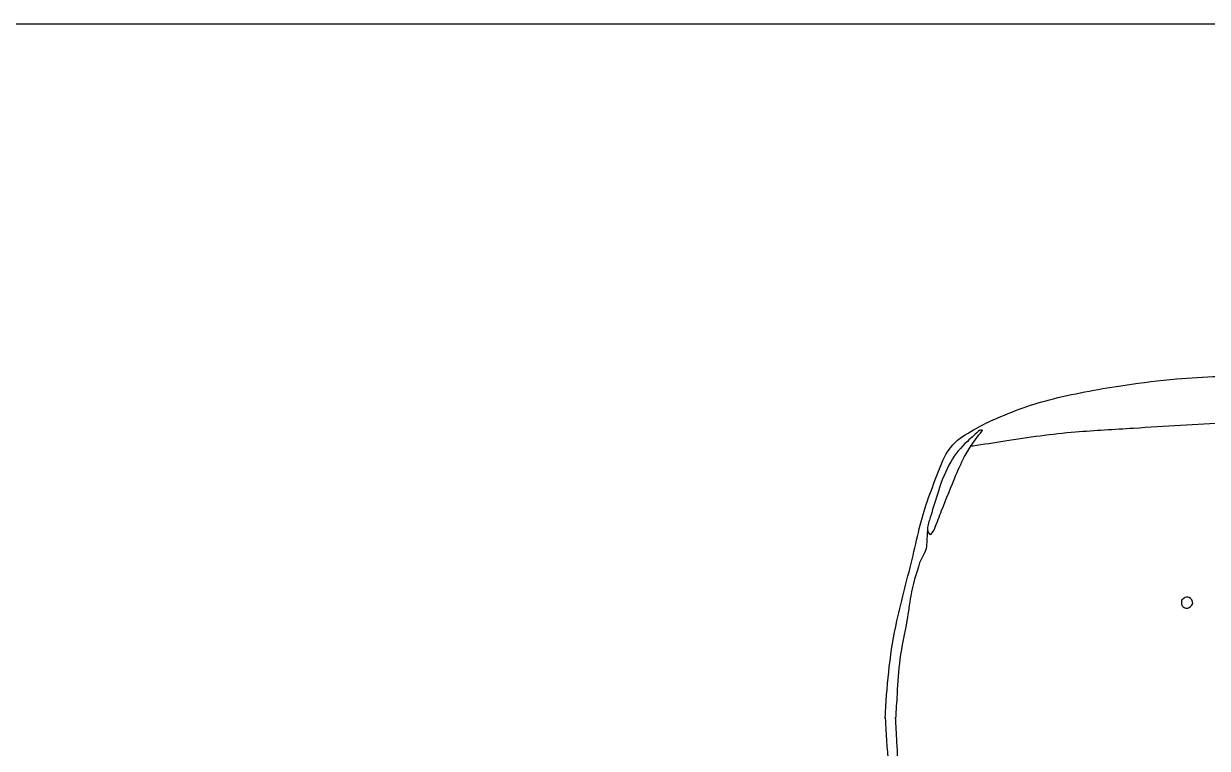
# Model space of a CAD drawing. Header units: millimetres. Extents: x 2646 to 50990, y 12226 to 40347.
# Drawn here: x 38815 to 41275, y 17131 to 18637 of the extents above; entities that cross this region are included whole.
import ezdxf

# ---------------------------------------------------------------- set-up
doc = ezdxf.new("R2010")
doc.units = ezdxf.units.MM
doc.layers.add('www.cad-blocks.net', color=7, linetype='Continuous')

# ---------------------------------------------------------------- blocks, each defined once
blk = doc.blocks.new('A$C5FE4234F')
for points, knots in [([(0, 0.8032), (0, 0.8073), (0.0001, 0.8115), (0.0001, 0.8157), (0.0011, 0.8795), (0.0037, 0.9436), (0.0153, 1.0066), (0.0238, 1.0527), (0.0337, 1.0983), (0.0425, 1.1442), (0.0466, 1.1654), (0.0505, 1.1866), (0.0546, 1.2078), (0.0622, 1.2469), (0.0756, 1.2846), (0.0882, 1.3227), (0.0945, 1.342), (0.1013, 1.361), (0.1148, 1.3773), (0.1266, 1.3917), (0.1414, 1.4009), (0.1566, 1.4104), (0.1697, 1.4186), (0.1826, 1.4265), (0.1965, 1.4333), (0.2366, 1.4527), (0.2769, 1.4702), (0.3195, 1.4825), (0.3683, 1.4966), (0.4173, 1.5081), (0.4671, 1.5175), (0.5023, 1.5241), (0.5374, 1.5307), (0.5729, 1.5353), (0.6016, 1.539), (0.6303, 1.5419), (0.6591, 1.5442), (0.7182, 1.549), (0.7773, 1.5541), (0.8366, 1.555), (0.8828, 1.5557), (0.9291, 1.5558), (0.9754, 1.5556), (1.0163, 1.5555), (1.0573, 1.555), (1.0983, 1.555), (1.104, 1.555), (1.1096, 1.555), (1.1153, 1.555)], [0, 0, 0, 0, 0.007683, 0.007683, 0.007683, 0.125649, 0.125649, 0.125649, 0.212062, 0.212062, 0.212062, 0.251911, 0.251911, 0.251911, 0.325662, 0.325662, 0.325662, 0.363112, 0.363112, 0.363112, 0.395949, 0.395949, 0.395949, 0.424294, 0.424294, 0.424294, 0.505873, 0.505873, 0.505873, 0.599338, 0.599338, 0.599338, 0.665442, 0.665442, 0.665442, 0.71881, 0.71881, 0.71881, 0.828307, 0.828307, 0.828307, 0.913794, 0.913794, 0.913794, 0.989522, 0.989522, 0.989522, 1, 1, 1, 1]), ([(0.8901, 1.4446), (0.8869, 1.4476), (0.8837, 1.4506), (0.8804, 1.4536), (0.875, 1.4586), (0.8662, 1.4582), (0.8588, 1.4584), (0.8421, 1.4589), (0.8252, 1.4595), (0.8085, 1.4584), (0.7665, 1.4556), (0.7245, 1.4531), (0.6827, 1.4488), (0.6179, 1.4421), (0.5532, 1.4353), (0.4885, 1.4284), (0.4485, 1.4241), (0.4085, 1.4199), (0.3686, 1.4151), (0.3195, 1.4092), (0.271, 1.3992), (0.2224, 1.3899), (0.2004, 1.3857), (0.1786, 1.3804), (0.1565, 1.3767), (0.155, 1.3764), (0.1535, 1.3762), (0.1521, 1.3759)], [0, 0, 0, 0, 0.017744, 0.017744, 0.017744, 0.047302, 0.047302, 0.047302, 0.114618, 0.114618, 0.114618, 0.283398, 0.283398, 0.283398, 0.544479, 0.544479, 0.544479, 0.705728, 0.705728, 0.705728, 0.904157, 0.904157, 0.904157, 0.994065, 0.994065, 0.994065, 1, 1, 1, 1]), ([(0.1694, 1.4106), (0.1612, 1.4024), (0.153, 1.3941), (0.1447, 1.3859), (0.1319, 1.373), (0.1206, 1.3585), (0.1121, 1.342), (0.1019, 1.322), (0.0949, 1.3012), (0.0891, 1.2798), (0.0844, 1.2626), (0.08, 1.2454), (0.0756, 1.228), (0.0735, 1.2198), (0.0714, 1.2115), (0.07, 1.2033), (0.0692, 1.1986), (0.0723, 1.1929), (0.0748, 1.1897), (0.0776, 1.1861), (0.0833, 1.1973), (0.0851, 1.2025), (0.0895, 1.215), (0.0935, 1.2275), (0.0978, 1.24), (0.1065, 1.265), (0.1152, 1.29), (0.1241, 1.3149), (0.1295, 1.3302), (0.1359, 1.345), (0.1431, 1.3596), (0.1481, 1.3695), (0.1539, 1.3789), (0.1598, 1.3883), (0.1633, 1.3938), (0.1673, 1.3989), (0.171, 1.4042), (0.1723, 1.4062), (0.1765, 1.411), (0.1742, 1.4106), (0.1723, 1.4104), (0.1704, 1.4101), (0.1686, 1.4098)], [0, 0, 0, 0, 0.070016, 0.070016, 0.070016, 0.179626, 0.179626, 0.179626, 0.312683, 0.312683, 0.312683, 0.420127, 0.420127, 0.420127, 0.470953, 0.470953, 0.470953, 0.499779, 0.499779, 0.499779, 0.532713, 0.532713, 0.532713, 0.612102, 0.612102, 0.612102, 0.771399, 0.771399, 0.771399, 0.868805, 0.868805, 0.868805, 0.935418, 0.935418, 0.935418, 0.974427, 0.974427, 0.974427, 0.988724, 0.988724, 0.988724, 1, 1, 1, 1]), ([(0.07, 1.2032), (0.0699, 1.1957), (0.0699, 1.1881), (0.0698, 1.1805), (0.0697, 1.175), (0.0699, 1.1695), (0.0698, 1.1641), (0.0695, 1.1517), (0.0601, 1.1412), (0.057, 1.1293), (0.0511, 1.1063), (0.0445, 1.0833), (0.0415, 1.0598), (0.0394, 1.0427), (0.0381, 1.0256), (0.036, 1.0085), (0.0327, 0.9814), (0.0273, 0.9545), (0.0251, 0.9271), (0.0231, 0.9031), (0.0227, 0.879), (0.0224, 0.8549), (0.0221, 0.8379), (0.0218, 0.821), (0.0216, 0.804)], [0, 0, 0, 0, 0.056134, 0.056134, 0.056134, 0.09687, 0.09687, 0.09687, 0.188484, 0.188484, 0.188484, 0.364702, 0.364702, 0.364702, 0.492155, 0.492155, 0.492155, 0.695378, 0.695378, 0.695378, 0.874288, 0.874288, 0.874288, 1, 1, 1, 1]), ([(0.6044, 1.0773), (0.6044, 1.0743), (0.6044, 1.0714), (0.6044, 1.0684), (0.6044, 1.0639), (0.6112, 1.0603), (0.6148, 1.0598), (0.6184, 1.0593), (0.6229, 1.0634), (0.6262, 1.0669), (0.6297, 1.0706), (0.6267, 1.0775), (0.6226, 1.0806), (0.6193, 1.0831), (0.6142, 1.0843), (0.6112, 1.0819), (0.6089, 1.0799), (0.6065, 1.078), (0.6041, 1.076)], [0, 0, 0, 0, 0.125842, 0.125842, 0.125842, 0.316995, 0.316995, 0.316995, 0.507127, 0.507127, 0.507127, 0.70765, 0.70765, 0.70765, 0.869959, 0.869959, 0.869959, 1, 1, 1, 1]), ([(0, 0.8053), (0.0004, 0.8012), (0.0008, 0.7971), (0.0012, 0.7929), (0.0074, 0.7294), (0.0152, 0.6656), (0.0319, 0.6039), (0.0441, 0.5587), (0.0577, 0.514), (0.0703, 0.469), (0.0761, 0.4482), (0.0816, 0.4274), (0.0875, 0.4066), (0.0982, 0.3682), (0.1147, 0.3318), (0.1303, 0.2948), (0.1383, 0.276), (0.1465, 0.2577), (0.1613, 0.2425), (0.1742, 0.2292), (0.1898, 0.2212), (0.2057, 0.213), (0.2194, 0.2059), (0.2329, 0.199), (0.2473, 0.1934), (0.2888, 0.1774), (0.3304, 0.1631), (0.3739, 0.1543), (0.4237, 0.1443), (0.4735, 0.1369), (0.5239, 0.1316), (0.5595, 0.1278), (0.5951, 0.1241), (0.6308, 0.1225), (0.6597, 0.1211), (0.6886, 0.1206), (0.7175, 0.1206), (0.7767, 0.1207), (0.8359, 0.1204), (0.8952, 0.1243), (0.9414, 0.1274), (0.9875, 0.1311), (1.0336, 0.135), (1.0744, 0.1386), (1.1152, 0.1424), (1.156, 0.1457), (1.1617, 0.1462), (1.1673, 0.1466), (1.173, 0.1471)], [0, 0, 0, 0, 0.007683, 0.007683, 0.007683, 0.125649, 0.125649, 0.125649, 0.212062, 0.212062, 0.212062, 0.251911, 0.251911, 0.251911, 0.325662, 0.325662, 0.325662, 0.363112, 0.363112, 0.363112, 0.395949, 0.395949, 0.395949, 0.424294, 0.424294, 0.424294, 0.505873, 0.505873, 0.505873, 0.599338, 0.599338, 0.599338, 0.665442, 0.665442, 0.665442, 0.718811, 0.718811, 0.718811, 0.828308, 0.828308, 0.828308, 0.913794, 0.913794, 0.913794, 0.989522, 0.989522, 0.989522, 1, 1, 1, 1]), ([(0.1024, 0.4124), (0.1018, 0.4199), (0.1011, 0.4274), (0.1004, 0.435), (0.0999, 0.4404), (0.0996, 0.4459), (0.099, 0.4514), (0.0978, 0.4637), (0.0875, 0.4733), (0.0835, 0.485), (0.0757, 0.5074), (0.0673, 0.5298), (0.0624, 0.553), (0.0588, 0.5698), (0.0562, 0.5868), (0.0527, 0.6036), (0.0472, 0.6304), (0.0396, 0.6568), (0.0352, 0.6839), (0.0312, 0.7077), (0.0289, 0.7317), (0.0265, 0.7557), (0.0249, 0.7725), (0.0233, 0.7894), (0.0216, 0.8063)], [0, 0, 0, 0, 0.056135, 0.056135, 0.056135, 0.096872, 0.096872, 0.096872, 0.188484, 0.188484, 0.188484, 0.364701, 0.364701, 0.364701, 0.492157, 0.492157, 0.492157, 0.695378, 0.695378, 0.695378, 0.874289, 0.874289, 0.874289, 1, 1, 1, 1])]:
    blk.add_open_spline(points, degree=3, knots=knots)
blk = doc.blocks.new('FORMAT')
at = {"layer": 'www.cad-blocks.net', "color": 155, "true_color": 0x546d8e}
blk.add_line((5773, 18637.1), (50990.4, 18637.1), dxfattribs=at)

msp = doc.modelspace()

# ---------------------------------------------------------------- block references
at = {"xscale": 1000, "yscale": 1000, "zscale": 1000, "rotation": 357.4181047083834}
msp.add_blockref('A$C5FE4234F', (40569, 16391.2), dxfattribs=at)
at = {"layer": 'www.cad-blocks.net'}
msp.add_blockref('FORMAT', (0, 0), dxfattribs=at)

doc.saveas('drawing.dxf')
